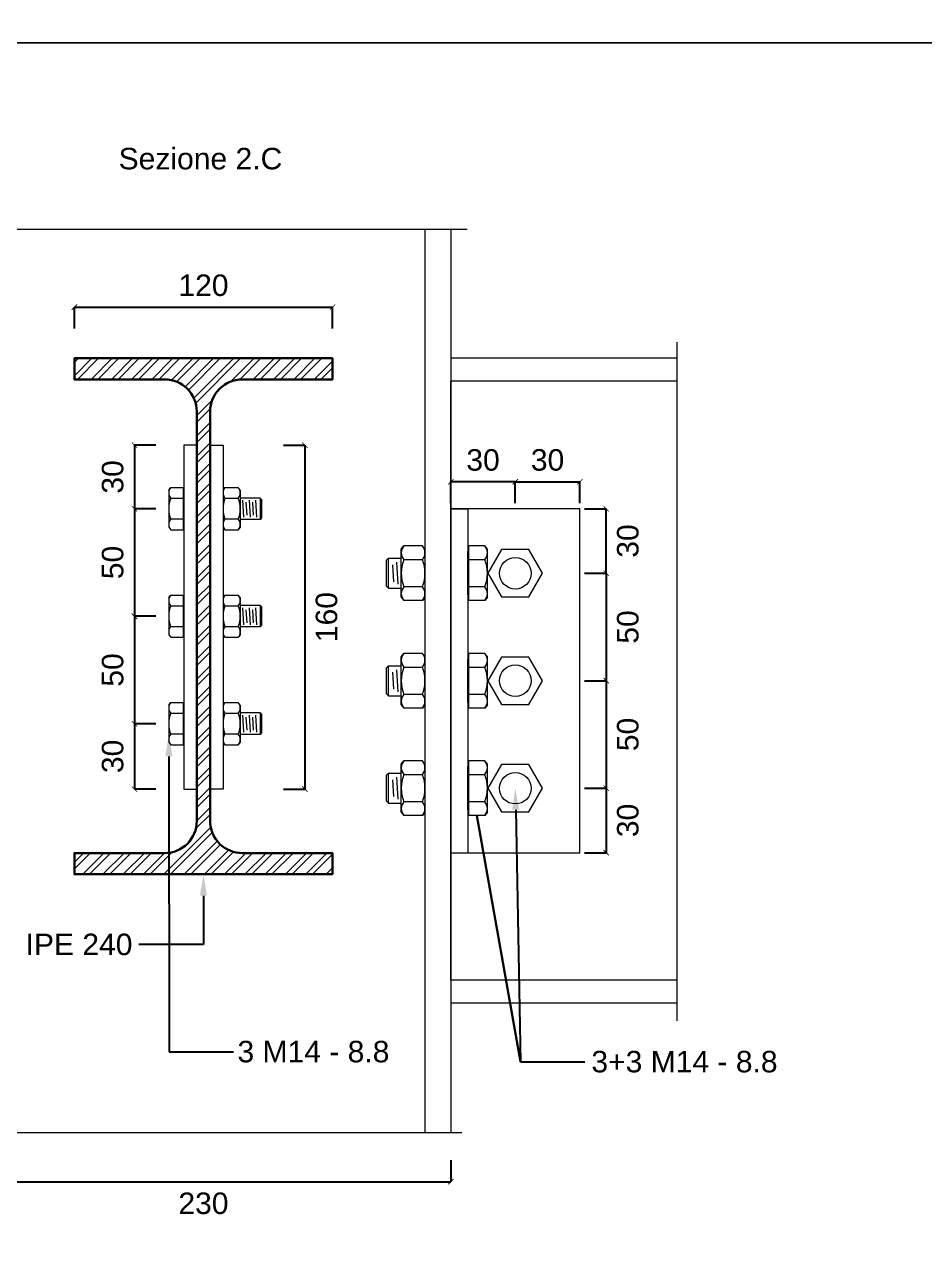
# Model space of a CAD drawing. Header units: millimetres. Extents: x 1415 to 3549, y 2194 to 4677.
# Drawn here: x 1783.744 to 1784.162, y 2312.581 to 2313.148 of the extents above; entities that cross this region are included whole.
import ezdxf
from ezdxf import colors
from ezdxf.entities.mleader import LeaderData, LeaderLine
from ezdxf.math import Vec2, Vec3

# ---------------------------------------------------------------- set-up
doc = ezdxf.new("R2010")
doc.units = ezdxf.units.MM
doc.linetypes.add('ACAD_ISO02W100', pattern=[15, 12, -3])
doc.linetypes.add('DASHDOT', pattern=[1, 0.5, -0.25, 0, -0.25])
doc.layers.get('0').update_dxf_attribs({"plot": 0})
for name, color, linetype, lineweight in [('bulloni', 170, 'Continuous', 15), ('giunti', 7, 'Continuous', 15), ('Layer3', 7, 'Continuous', 15), ('Layer4', 7, 'Continuous', 15), ('quote', 252, 'Continuous', 5), ('sezionato particolari', 7, 'Continuous', 30), ('sezione', 18, 'ACAD_ISO02W100', 20)]:
    doc.layers.add(name, color=color, linetype=linetype, lineweight=lineweight)
doc.layers.add('retini', color=7, linetype='DASHDOT', lineweight=9, true_color=0x636466)
doc.styles.get("Standard").update_dxf_attribs({"font": 'arial.ttf'})
doc.dimstyles.new('quote acciaio', dxfattribs={"dimtxt": 0.01, "dimasz": 0.0025, "dimexe": 0, "dimexo": 0, "dimgap": 0.005, "dimtad": 2, "dimdec": 0, "dimlfac": 1000, "dimzin": 0, "dimdsep": 46, "dimtxsty": 'Standard', "dimblk": 'ARCHTICK', "dimcen": 0, "dimclre": 252, "dimadec": 0, "dimazin": 0, "dimtfac": 1, "dimtdec": 0, "dimtofl": 0, "dimtmove": 0, "dimatfit": 3, "dimfxl": 0.01, "dimfxlon": 1, "dimtolj": 1, "dimtzin": 0, "dimarcsym": 0})

# ---------------------------------------------------------------- blocks, each defined once
blk = doc.blocks.new('*U672')
at = {"layer": 'bulloni'}
for p, q in [((-0.005400000000918226, 0.01724556539215882), (-0.004691666667895333, 0.01795389872563646)), ((-0.005400000000918226, 0.01724556539215882), (-0.005400000000918226, 0.008000000000492946)), ((-0.005400000000918226, 0.01724556539215882), (0.004599999998390558, 0.01724556539215882)), ((-0.004691666667895333, 0.01795389872563646), (0.003891666665367666, 0.01795389872563646)), ((0.003891666665367666, 0.01795389872563646), (0.004599999998390558, 0.01724556539215882)), ((0.004599999998390558, 0.01724556539215882), (0.004599999998390558, 0.008000000000492946)), ((0.003546428570189164, 0.01576741065741771), (-0.004346428572716832, 0.01532595831054095)), ((0.003546428570189164, 0.0127316963719295), (-0.004346428572716832, 0.01229024402505274)), ((0.002635714284224377, 0.01419861670524369), (-0.003435714286752045, 0.01385903797722676)), ((-0.00904166666805395, 0.008000000000492946), (-0.01021495457735, 0.007110050000164847)), ((-0.01021495457735, 0.0008899500001007254), (-0.01021495457735, 0.007110050000164847)), ((-0.00904166666805395, 0.008000000000492946), (0.008241666665526282, 0.008000000000492946)), ((-0.00530747728953429, 0.0008899500001007254), (-0.00530747728953429, 0.007110050000164847)), ((0.003546428570189164, 0.00969598208644129), (-0.004346428572716832, 0.009254529739109785)), ((0.002635714284224377, 0.01116290241975548), (-0.003435714286752045, 0.0108233236912838)), ((0.004507477287006623, 0.007110050000164847), (0.004507477287006623, 0.0008899500001007254)), ((0.008241666665526282, 0.008000000000492946), (0.009414954574822332, 0.007110050000164847)), ((0.009414954574822332, 0.0008899500001007254), (0.009414954574822332, 0.007110050000164847)), ((-0.00904166666805395, 2.273736754432321e-13), (-0.01021495457735, 0.0008899500001007254)), ((-0.00904166666805395, 2.273736754432321e-13), (0.008241666665526282, 2.273736754432321e-13)), ((0.008241666665526282, 2.273736754432321e-13), (0.009414954574822332, 0.0008899500001007254)), ((-0.01021495457689525, -0.01855416666649035), (0.009414954575277079, -0.01855416666649035)), ((-0.01021495457689525, -0.02431004999971265), (-0.01021495457689525, -0.01855416666649035)), ((-0.008191666667244135, -0.0181999999999789), (0.007391666665625962, -0.0181999999999789)), ((-0.008191666667244135, -0.01855416666649035), (-0.008191666667244135, -0.0181999999999789)), ((-0.005307477289079543, -0.02431004999971265), (-0.005307477289079543, -0.01855416666649035)), ((0.00450747728746137, -0.01855416666649035), (0.00450747728746137, -0.02431004999971265)), ((0.007391666665625962, -0.01855416666649035), (0.007391666665625962, -0.0181999999999789)), ((0.009414954575277079, -0.02431004999971265), (0.009414954575277079, -0.01855416666649035)), ((-0.009041666667599202, -0.025199999999586), (-0.01021495457689525, -0.02431004999971265)), ((-0.009041666667599202, -0.025199999999586), (0.008241666665981029, -0.025199999999586)), ((0.008241666665981029, -0.025199999999586), (0.009414954575277079, -0.02431004999971265))]:
    blk.add_line(p, q, dxfattribs=at)
for centre, radius, start, end in [((-0.007761215932987398, 0.004172344325297672), 0.003827655674944729, 50.12945043759327, 129.8705495624067), ((-0.0004000000008090865, -0.005975697699568627), 0.01397569769977615, 69.44271913731501, 110.557280862685), ((0.00696121593045973, 0.004172344325297672), 0.003827655674944729, 50.12945043759327, 129.8705495624067), ((-0.007761215932987398, 0.0038276556749679), 0.003827655674944625, 230.1294504375933, 309.8705495624067), ((-0.0004000000008090865, 0.0139756976998342), 0.01397569769977615, 249.442719137315, 290.557280862685), ((0.00696121593045973, 0.0038276556749679), 0.003827655674944625, 230.1294504375933, 309.8705495624067), ((-0.00776121593253265, -0.02137234432484547), 0.003827655674944625, 230.1294504375933, 309.8705495624067), ((-0.0004000000003543391, -0.01122430229997917), 0.01397569769977615, 249.442719137315, 290.557280862685), ((0.006961215930914477, -0.02137234432484547), 0.003827655674944625, 230.1294504375933, 309.8705495624067)]:
    blk.add_arc(centre, radius, start, end, dxfattribs=at)
blk = doc.blocks.new('*U673')
at = {"layer": 'Layer4', "color": 0, "linetype": 'ByBlock', "lineweight": -2, "transparency": 16777216, "rotation": 270}
for p in [(1783.836190356151, 2312.922527611017), (1783.836190356151, 2312.872527611018), (1783.836190356151, 2312.822527611018)]:
    blk.add_blockref('*U672', p, dxfattribs=at)
blk = doc.blocks.new('_ArchTick')
at = {"color": 0, "linetype": 'ByBlock', "const_width": 0.15}
blk.add_lwpolyline([(-0.5, -0.5), (0.5, 0.5)], dxfattribs=at)
blk = doc.blocks.new('*D678')
at = {"layer": 'Defpoints', "color": 0, "transparency": 16777216}
for p in [(1783.887090356151, 2313.016732098639), (1783.767090356151, 2312.992927611018), (1783.887090356151, 2312.992927611018)]:
    blk.add_point(p, dxfattribs=at)
at = {"layer": 'quote', "color": 252, "lineweight": -2, "transparency": 16777216}
for p, q in [((1783.767090356151, 2313.006732098639), (1783.767090356151, 2313.016732098639)), ((1783.887090356151, 2313.006732098639), (1783.887090356151, 2313.016732098639))]:
    blk.add_line(p, q, dxfattribs=at)
at = {"layer": 'quote', "color": 0, "linetype": 'Continuous', "lineweight": -2, "transparency": 16777216}
blk.add_line((1783.767090356151, 2313.016732098639), (1783.887090356151, 2313.016732098639), dxfattribs=at)
at = {"layer": 'quote', "color": 0, "lineweight": -2, "transparency": 16777216, "xscale": 0.0025, "yscale": 0.0025, "zscale": 0.0025, "rotation": 180}
blk.add_blockref('_ArchTick', (1783.767090356151, 2313.016732098639), dxfattribs=at)
at = {"layer": 'quote', "color": 0, "lineweight": -2, "transparency": 16777216, "xscale": 0.0025, "yscale": 0.0025, "zscale": 0.0025}
blk.add_blockref('_ArchTick', (1783.887090356151, 2313.016732098639), dxfattribs=at)
at = {"layer": 'quote', "color": 0, "transparency": 16777216, "insert": (1783.827090356152, 2313.026837828516), "char_height": 0.01, "attachment_point": 5}
blk.add_mtext('\\A1;120', dxfattribs=at)
blk = doc.blocks.new('*D679')
at = {"layer": 'Defpoints', "color": 0, "transparency": 16777216}
for p in [(1783.817990356152, 2312.952527611018), (1783.795007598303, 2312.922927611019), (1783.810990356152, 2312.922927611019)]:
    blk.add_point(p, dxfattribs=at)
at = {"layer": 'quote', "color": 252, "lineweight": -2, "transparency": 16777216}
for p, q in [((1783.805007598303, 2312.952527611018), (1783.795007598303, 2312.952527611018)), ((1783.805007598303, 2312.922927611019), (1783.795007598303, 2312.922927611019))]:
    blk.add_line(p, q, dxfattribs=at)
at = {"layer": 'quote', "color": 0, "linetype": 'Continuous', "lineweight": -2, "transparency": 16777216}
blk.add_line((1783.795007598303, 2312.952527611018), (1783.795007598303, 2312.922927611019), dxfattribs=at)
at = {"layer": 'quote', "color": 0, "lineweight": -2, "transparency": 16777216, "xscale": 0.0025, "yscale": 0.0025, "zscale": 0.0025}
for p, rotation in [((1783.795007598303, 2312.952527611018), 90), ((1783.795007598303, 2312.922927611019), 270)]:
    blk.add_blockref('_ArchTick', p, dxfattribs=dict(at, rotation=rotation))
at = {"layer": 'quote', "color": 0, "transparency": 16777216, "insert": (1783.784898457785, 2312.937727611018), "char_height": 0.01, "attachment_point": 5, "rotation": 90}
blk.add_mtext('\\A1;30', dxfattribs=at)
blk = doc.blocks.new('*D680')
at = {"layer": 'Defpoints', "color": 0, "transparency": 16777216}
for p in [(1783.810990356152, 2312.922927611019), (1783.795007598305, 2312.872927611019), (1783.810990356153, 2312.872927611019)]:
    blk.add_point(p, dxfattribs=at)
at = {"layer": 'quote', "color": 252, "lineweight": -2, "transparency": 16777216}
for p, q in [((1783.805007598305, 2312.922927611019), (1783.795007598305, 2312.922927611019)), ((1783.805007598305, 2312.872927611019), (1783.795007598305, 2312.872927611019))]:
    blk.add_line(p, q, dxfattribs=at)
at = {"layer": 'quote', "color": 0, "linetype": 'Continuous', "lineweight": -2, "transparency": 16777216}
blk.add_line((1783.795007598305, 2312.922927611019), (1783.795007598305, 2312.872927611019), dxfattribs=at)
at = {"layer": 'quote', "color": 0, "lineweight": -2, "transparency": 16777216, "xscale": 0.0025, "yscale": 0.0025, "zscale": 0.0025}
for p, rotation in [((1783.795007598305, 2312.922927611019), 90), ((1783.795007598305, 2312.872927611019), 270)]:
    blk.add_blockref('_ArchTick', p, dxfattribs=dict(at, rotation=rotation))
at = {"layer": 'quote', "color": 0, "transparency": 16777216, "insert": (1783.784901868428, 2312.897927611018), "char_height": 0.01, "attachment_point": 5, "rotation": 90}
blk.add_mtext('\\A1;50', dxfattribs=at)
blk = doc.blocks.new('*D681')
at = {"layer": 'Defpoints', "color": 0, "transparency": 16777216}
for p in [(1783.810990356152, 2312.872927611019), (1783.795007598307, 2312.822927611019), (1783.810990356153, 2312.822927611019)]:
    blk.add_point(p, dxfattribs=at)
at = {"layer": 'quote', "color": 252, "lineweight": -2, "transparency": 16777216}
for p, q in [((1783.805007598307, 2312.872927611019), (1783.795007598307, 2312.872927611019)), ((1783.805007598307, 2312.822927611019), (1783.795007598307, 2312.822927611019))]:
    blk.add_line(p, q, dxfattribs=at)
at = {"layer": 'quote', "color": 0, "linetype": 'Continuous', "lineweight": -2, "transparency": 16777216}
blk.add_line((1783.795007598307, 2312.872927611019), (1783.795007598307, 2312.822927611019), dxfattribs=at)
at = {"layer": 'quote', "color": 0, "lineweight": -2, "transparency": 16777216, "xscale": 0.0025, "yscale": 0.0025, "zscale": 0.0025}
for p, rotation in [((1783.795007598307, 2312.872927611019), 90), ((1783.795007598307, 2312.822927611019), 270)]:
    blk.add_blockref('_ArchTick', p, dxfattribs=dict(at, rotation=rotation))
at = {"layer": 'quote', "color": 0, "transparency": 16777216, "insert": (1783.78490186843, 2312.847927611018), "char_height": 0.01, "attachment_point": 5, "rotation": 90}
blk.add_mtext('\\A1;50', dxfattribs=at)
blk = doc.blocks.new('*D682')
at = {"layer": 'Defpoints', "color": 0, "transparency": 16777216}
for p in [(1783.810990356152, 2312.822927611019), (1783.795007598309, 2312.792527611019), (1783.817990356152, 2312.792527611019)]:
    blk.add_point(p, dxfattribs=at)
at = {"layer": 'quote', "color": 252, "lineweight": -2, "transparency": 16777216}
for p, q in [((1783.805007598309, 2312.822927611019), (1783.795007598309, 2312.822927611019)), ((1783.805007598309, 2312.792527611019), (1783.795007598309, 2312.792527611019))]:
    blk.add_line(p, q, dxfattribs=at)
at = {"layer": 'quote', "color": 0, "linetype": 'Continuous', "lineweight": -2, "transparency": 16777216}
blk.add_line((1783.795007598309, 2312.822927611019), (1783.795007598309, 2312.792527611019), dxfattribs=at)
at = {"layer": 'quote', "color": 0, "lineweight": -2, "transparency": 16777216, "xscale": 0.0025, "yscale": 0.0025, "zscale": 0.0025}
for p, rotation in [((1783.795007598309, 2312.822927611019), 90), ((1783.795007598309, 2312.792527611019), 270)]:
    blk.add_blockref('_ArchTick', p, dxfattribs=dict(at, rotation=rotation))
at = {"layer": 'quote', "color": 0, "transparency": 16777216, "insert": (1783.784898457791, 2312.807727611018), "char_height": 0.01, "attachment_point": 5, "rotation": 90}
blk.add_mtext('\\A1;30', dxfattribs=at)
blk = doc.blocks.new('*D683')
at = {"layer": 'Defpoints', "color": 0, "transparency": 16777216}
for p in [(1783.836190356152, 2312.952527611018), (1783.836190356152, 2312.792527611019), (1783.874244130251, 2312.792527611019)]:
    blk.add_point(p, dxfattribs=at)
at = {"layer": 'quote', "color": 252, "lineweight": -2, "transparency": 16777216}
for p, q in [((1783.864244130251, 2312.952527611018), (1783.874244130251, 2312.952527611018)), ((1783.864244130251, 2312.792527611019), (1783.874244130251, 2312.792527611019))]:
    blk.add_line(p, q, dxfattribs=at)
at = {"layer": 'quote', "color": 0, "linetype": 'Continuous', "lineweight": -2, "transparency": 16777216}
blk.add_line((1783.874244130251, 2312.952527611018), (1783.874244130251, 2312.792527611019), dxfattribs=at)
at = {"layer": 'quote', "color": 0, "lineweight": -2, "transparency": 16777216, "xscale": 0.0025, "yscale": 0.0025, "zscale": 0.0025}
for p, rotation in [((1783.874244130251, 2312.952527611018), 90), ((1783.874244130251, 2312.792527611019), 270)]:
    blk.add_blockref('_ArchTick', p, dxfattribs=dict(at, rotation=rotation))
at = {"layer": 'quote', "color": 0, "transparency": 16777216, "insert": (1783.884349860128, 2312.872527611018), "char_height": 0.01, "attachment_point": 5, "rotation": 90}
blk.add_mtext('\\A1;160', dxfattribs=at)
blk = doc.blocks.new('*D674')
at = {"layer": 'Defpoints', "color": 0, "transparency": 16777216}
for p in [(1783.712090356151, 2313.053029920573), (1783.942090356152, 2313.053029920573), (1783.942090356152, 2312.609878179407)]:
    blk.add_point(p, dxfattribs=at)
at = {"layer": 'quote', "color": 252, "lineweight": -2, "transparency": 16777216}
for p, q in [((1783.712090356151, 2312.619878179407), (1783.712090356151, 2312.609878179407)), ((1783.942090356152, 2312.619878179407), (1783.942090356152, 2312.609878179407))]:
    blk.add_line(p, q, dxfattribs=at)
at = {"layer": 'quote', "color": 0, "linetype": 'Continuous', "lineweight": -2, "transparency": 16777216}
blk.add_line((1783.712090356151, 2312.609878179407), (1783.942090356152, 2312.609878179407), dxfattribs=at)
at = {"layer": 'quote', "color": 0, "lineweight": -2, "transparency": 16777216, "xscale": 0.0025, "yscale": 0.0025, "zscale": 0.0025, "rotation": 180}
blk.add_blockref('_ArchTick', (1783.712090356151, 2312.609878179407), dxfattribs=at)
at = {"layer": 'quote', "color": 0, "lineweight": -2, "transparency": 16777216, "xscale": 0.0025, "yscale": 0.0025, "zscale": 0.0025}
blk.add_blockref('_ArchTick', (1783.942090356152, 2312.609878179407), dxfattribs=at)
at = {"layer": 'quote', "color": 0, "transparency": 16777216, "insert": (1783.827090356152, 2312.599769038889), "char_height": 0.01, "attachment_point": 5}
blk.add_mtext('\\A1;230', dxfattribs=at)
blk = doc.blocks.new('*D688')
at = {"layer": 'Defpoints', "color": 0, "transparency": 16777216}
for p in [(1783.972090356152, 2312.892927611019), (1783.972090356152, 2312.842927611019), (1784.0143367674, 2312.842927611019)]:
    blk.add_point(p, dxfattribs=at)
at = {"layer": 'quote', "color": 252, "lineweight": -2, "transparency": 16777216}
for p, q in [((1784.0043367674, 2312.892927611019), (1784.0143367674, 2312.892927611019)), ((1784.0043367674, 2312.842927611019), (1784.0143367674, 2312.842927611019))]:
    blk.add_line(p, q, dxfattribs=at)
at = {"layer": 'quote', "color": 0, "linetype": 'Continuous', "lineweight": -2, "transparency": 16777216}
blk.add_line((1784.0143367674, 2312.892927611019), (1784.0143367674, 2312.842927611019), dxfattribs=at)
at = {"layer": 'quote', "color": 0, "lineweight": -2, "transparency": 16777216, "xscale": 0.0025, "yscale": 0.0025, "zscale": 0.0025}
for p, rotation in [((1784.0143367674, 2312.892927611019), 90), ((1784.0143367674, 2312.842927611019), 270)]:
    blk.add_blockref('_ArchTick', p, dxfattribs=dict(at, rotation=rotation))
at = {"layer": 'quote', "color": 0, "transparency": 16777216, "insert": (1784.024442497278, 2312.867927611018), "char_height": 0.01, "attachment_point": 5, "rotation": 90}
blk.add_mtext('\\A1;50', dxfattribs=at)
blk = doc.blocks.new('*D676')
at = {"layer": 'Defpoints', "color": 0, "transparency": 16777216}
for p in [(1783.972090356152, 2312.842927611019), (1783.972090356152, 2312.792927611019), (1784.014336767399, 2312.792927611019)]:
    blk.add_point(p, dxfattribs=at)
at = {"layer": 'quote', "color": 252, "lineweight": -2, "transparency": 16777216}
for p, q in [((1784.004336767399, 2312.842927611019), (1784.014336767399, 2312.842927611019)), ((1784.004336767399, 2312.792927611019), (1784.014336767399, 2312.792927611019))]:
    blk.add_line(p, q, dxfattribs=at)
at = {"layer": 'quote', "color": 0, "linetype": 'Continuous', "lineweight": -2, "transparency": 16777216}
blk.add_line((1784.014336767399, 2312.842927611019), (1784.014336767399, 2312.792927611019), dxfattribs=at)
at = {"layer": 'quote', "color": 0, "lineweight": -2, "transparency": 16777216, "xscale": 0.0025, "yscale": 0.0025, "zscale": 0.0025}
for p, rotation in [((1784.014336767399, 2312.842927611019), 90), ((1784.014336767399, 2312.792927611019), 270)]:
    blk.add_blockref('_ArchTick', p, dxfattribs=dict(at, rotation=rotation))
at = {"layer": 'quote', "color": 0, "transparency": 16777216, "insert": (1784.024442497277, 2312.817927611019), "char_height": 0.01, "attachment_point": 5, "rotation": 90}
blk.add_mtext('\\A1;50', dxfattribs=at)
blk = doc.blocks.new('*D689')
at = {"layer": 'Defpoints', "color": 0, "transparency": 16777216}
for p in [(1783.972090356152, 2312.792927611019), (1783.972090356152, 2312.762927611019), (1784.014336767398, 2312.762927611019)]:
    blk.add_point(p, dxfattribs=at)
at = {"layer": 'quote', "color": 252, "lineweight": -2, "transparency": 16777216}
for p, q in [((1784.004336767398, 2312.792927611019), (1784.014336767398, 2312.792927611019)), ((1784.004336767398, 2312.762927611019), (1784.014336767398, 2312.762927611019))]:
    blk.add_line(p, q, dxfattribs=at)
at = {"layer": 'quote', "color": 0, "linetype": 'Continuous', "lineweight": -2, "transparency": 16777216}
blk.add_line((1784.014336767398, 2312.792927611019), (1784.014336767398, 2312.762927611019), dxfattribs=at)
at = {"layer": 'quote', "color": 0, "lineweight": -2, "transparency": 16777216, "xscale": 0.0025, "yscale": 0.0025, "zscale": 0.0025}
for p, rotation in [((1784.014336767398, 2312.792927611019), 90), ((1784.014336767398, 2312.762927611019), 270)]:
    blk.add_blockref('_ArchTick', p, dxfattribs=dict(at, rotation=rotation))
at = {"layer": 'quote', "color": 0, "transparency": 16777216, "insert": (1784.024445907917, 2312.777927611019), "char_height": 0.01, "attachment_point": 5, "rotation": 90}
blk.add_mtext('\\A1;30', dxfattribs=at)
blk = doc.blocks.new('*D690')
at = {"layer": 'Defpoints', "color": 0, "transparency": 16777216}
for p in [(1783.972090356152, 2312.922927611019), (1784.0143367674, 2312.922927611019), (1783.972090356152, 2312.892927611019)]:
    blk.add_point(p, dxfattribs=at)
at = {"layer": 'quote', "color": 252, "lineweight": -2, "transparency": 16777216}
for p, q in [((1784.0043367674, 2312.922927611019), (1784.0143367674, 2312.922927611019)), ((1784.0043367674, 2312.892927611019), (1784.0143367674, 2312.892927611019))]:
    blk.add_line(p, q, dxfattribs=at)
at = {"layer": 'quote', "color": 0, "linetype": 'Continuous', "lineweight": -2, "transparency": 16777216}
blk.add_line((1784.0143367674, 2312.892927611019), (1784.0143367674, 2312.922927611019), dxfattribs=at)
at = {"layer": 'quote', "color": 0, "lineweight": -2, "transparency": 16777216, "xscale": 0.0025, "yscale": 0.0025, "zscale": 0.0025}
for p, rotation in [((1784.0143367674, 2312.922927611019), 90), ((1784.0143367674, 2312.892927611019), 270)]:
    blk.add_blockref('_ArchTick', p, dxfattribs=dict(at, rotation=rotation))
at = {"layer": 'quote', "color": 0, "transparency": 16777216, "insert": (1784.024445907919, 2312.907927611018), "char_height": 0.01, "attachment_point": 5, "rotation": 90}
blk.add_mtext('\\A1;30', dxfattribs=at)
blk = doc.blocks.new('*D691')
at = {"layer": 'Defpoints', "color": 0, "transparency": 16777216}
for p in [(1784.002090356151, 2312.935462791097), (1783.972090356151, 2312.892927611018), (1784.002090356151, 2312.892927611018)]:
    blk.add_point(p, dxfattribs=at)
at = {"layer": 'quote', "color": 252, "lineweight": -2, "transparency": 16777216}
for p, q in [((1783.972090356151, 2312.925462791097), (1783.972090356151, 2312.935462791097)), ((1784.002090356151, 2312.925462791097), (1784.002090356151, 2312.935462791097))]:
    blk.add_line(p, q, dxfattribs=at)
at = {"layer": 'quote', "color": 0, "linetype": 'Continuous', "lineweight": -2, "transparency": 16777216}
blk.add_line((1783.972090356151, 2312.935462791097), (1784.002090356151, 2312.935462791097), dxfattribs=at)
at = {"layer": 'quote', "color": 0, "lineweight": -2, "transparency": 16777216, "xscale": 0.0025, "yscale": 0.0025, "zscale": 0.0025, "rotation": 180}
blk.add_blockref('_ArchTick', (1783.972090356151, 2312.935462791097), dxfattribs=at)
at = {"layer": 'quote', "color": 0, "lineweight": -2, "transparency": 16777216, "xscale": 0.0025, "yscale": 0.0025, "zscale": 0.0025}
blk.add_blockref('_ArchTick', (1784.002090356151, 2312.935462791097), dxfattribs=at)
at = {"layer": 'quote', "color": 0, "transparency": 16777216, "insert": (1783.987090356151, 2312.945571931616), "char_height": 0.01, "attachment_point": 5}
blk.add_mtext('\\A1;30', dxfattribs=at)
blk = doc.blocks.new('*D692')
at = {"layer": 'Defpoints', "color": 0, "transparency": 16777216}
for p in [(1783.942090356152, 2312.935462791097), (1783.942090356152, 2312.892927611018), (1783.972090356151, 2312.892927611018)]:
    blk.add_point(p, dxfattribs=at)
at = {"layer": 'quote', "color": 252, "lineweight": -2, "transparency": 16777216}
for p, q in [((1783.942090356152, 2312.925462791097), (1783.942090356152, 2312.935462791097)), ((1783.972090356151, 2312.925462791097), (1783.972090356151, 2312.935462791097))]:
    blk.add_line(p, q, dxfattribs=at)
at = {"layer": 'quote', "color": 0, "linetype": 'Continuous', "lineweight": -2, "transparency": 16777216}
blk.add_line((1783.972090356151, 2312.935462791097), (1783.942090356152, 2312.935462791097), dxfattribs=at)
at = {"layer": 'quote', "color": 0, "lineweight": -2, "transparency": 16777216, "xscale": 0.0025, "yscale": 0.0025, "zscale": 0.0025, "rotation": 180}
blk.add_blockref('_ArchTick', (1783.942090356152, 2312.935462791097), dxfattribs=at)
at = {"layer": 'quote', "color": 0, "lineweight": -2, "transparency": 16777216, "xscale": 0.0025, "yscale": 0.0025, "zscale": 0.0025}
blk.add_blockref('_ArchTick', (1783.972090356151, 2312.935462791097), dxfattribs=at)
at = {"layer": 'quote', "color": 0, "transparency": 16777216, "insert": (1783.957090356151, 2312.945571931616), "char_height": 0.01, "attachment_point": 5}
blk.add_mtext('\\A1;30', dxfattribs=at)

msp = doc.modelspace()

# ---------------------------------------------------------------- hatches: boundary and pattern name
at = {"layer": 'retini', "transparency": 33554687}
h = msp.add_hatch(dxfattribs=at)
h.set_pattern_fill('ANSI32', color=256, scale=0.0007)
h.set_pattern_definition([(45, (0, 0), (-0.004714634463561306, 0.004714634463561306), []), (45, (0.003143091, 0), (-0.004714634463561306, 0.004714634463561306), [])])
h.paths.add_polyline_path([(1783.887090356151, 2312.992927611018), (1783.827090356151, 2312.992927611018), (1783.827090356151, 2312.872927611018), (1783.830190356151, 2312.872927611018), (1783.830190356151, 2312.968127611019, -0.414213562373095), (1783.845190356152, 2312.983127611019), (1783.887090356151, 2312.983127611019)])
h.paths.add_polyline_path([(1783.827090356151, 2312.992927611018), (1783.767090356151, 2312.992927611018), (1783.767090356151, 2312.983127611019), (1783.808990356151, 2312.983127611019, -0.4142135623730951), (1783.823990356151, 2312.968127611018), (1783.823990356151, 2312.872927611018), (1783.827090356151, 2312.872927611018)])
h.paths.add_polyline_path([(1783.887090356151, 2312.762727611018), (1783.845190356151, 2312.762727611018, -0.4142135623730951), (1783.830190356151, 2312.777727611018), (1783.830190356151, 2312.872927611018), (1783.827090356151, 2312.872927611018), (1783.827090356151, 2312.752927611019), (1783.887090356151, 2312.752927611019)])
h.paths.add_polyline_path([(1783.827090356151, 2312.872927611018), (1783.823990356151, 2312.872927611018), (1783.823990356151, 2312.777727611018, -0.4142135623730951), (1783.808990356152, 2312.762727611018), (1783.767090356151, 2312.762727611018), (1783.767090356151, 2312.752927611019), (1783.827090356151, 2312.752927611019)])

# ---------------------------------------------------------------- linework, layer by layer
at = {"layer": 'bulloni'}
for p, q in [((1783.919090356151, 2312.904110944351), (1783.920242056152, 2312.905629316941)), ((1783.919090356151, 2312.881744277684), (1783.919090356151, 2312.904110944351)), ((1783.928938656152, 2312.905629316941), (1783.920242056152, 2312.905629316941)), ((1783.930090356152, 2312.904110944351), (1783.928938656152, 2312.905629316941)), ((1783.950090356152, 2312.882844277685), (1783.950090356152, 2312.903010944351)), ((1783.950548689485, 2312.903010944351), (1783.950090356152, 2312.903010944351)), ((1783.950548689485, 2312.880225905096), (1783.950548689485, 2312.905629316941)), ((1783.957938656152, 2312.905629316941), (1783.950548689485, 2312.905629316941)), ((1783.959090356152, 2312.904110944351), (1783.957938656152, 2312.905629316941)), ((1783.959090356152, 2312.881744277684), (1783.959090356152, 2312.904110944351)), ((1783.91219126482, 2312.898958312772), (1783.913107931486, 2312.899874979439)), ((1783.91219126482, 2312.886896909264), (1783.91219126482, 2312.898958312772)), ((1783.913107931486, 2312.899927611018), (1783.919090356151, 2312.899927611018)), ((1783.913107931486, 2312.885980242597), (1783.913107931486, 2312.899874979439)), ((1783.914997188315, 2312.896856182447), (1783.91543664314, 2312.888999039589)), ((1783.916895555805, 2312.898034753875), (1783.917466847078, 2312.887820468161)), ((1783.920242056152, 2312.899278463979), (1783.928938656152, 2312.899278463979)), ((1783.950548689485, 2312.899278463979), (1783.957938656152, 2312.899278463979)), ((1783.913107931486, 2312.885927611018), (1783.91219126482, 2312.886844277685)), ((1783.913107931486, 2312.885927611017), (1783.919090356151, 2312.885927611018)), ((1783.928938656152, 2312.886576758057), (1783.920242056152, 2312.886576758057)), ((1783.957938656152, 2312.886576758057), (1783.950548689485, 2312.886576758057)), ((1783.919090356151, 2312.881744277684), (1783.920242056152, 2312.880225905096)), ((1783.928938656152, 2312.880225905096), (1783.920242056152, 2312.880225905096)), ((1783.930090356152, 2312.881744277684), (1783.928938656152, 2312.880225905096)), ((1783.950548689485, 2312.882844277685), (1783.950090356152, 2312.882844277685)), ((1783.957938656152, 2312.880225905096), (1783.950548689485, 2312.880225905096)), ((1783.959090356152, 2312.881744277684), (1783.957938656152, 2312.880225905096)), ((1783.919090356151, 2312.854110944352), (1783.920242056152, 2312.855629316941)), ((1783.928938656152, 2312.855629316941), (1783.920242056152, 2312.855629316941)), ((1783.930090356152, 2312.854110944352), (1783.928938656152, 2312.855629316941)), ((1783.950548689485, 2312.830225905097), (1783.950548689485, 2312.855629316941)), ((1783.957938656152, 2312.855629316941), (1783.950548689485, 2312.855629316941)), ((1783.959090356152, 2312.854110944352), (1783.957938656152, 2312.855629316941)), ((1783.91219126482, 2312.848958312773), (1783.913107931486, 2312.849874979439)), ((1783.913107931486, 2312.849927611018), (1783.919090356151, 2312.849927611018)), ((1783.913107931486, 2312.835980242597), (1783.913107931486, 2312.849874979439)), ((1783.919090356151, 2312.831744277685), (1783.919090356151, 2312.854110944352)), ((1783.920242056152, 2312.84927846398), (1783.928938656152, 2312.84927846398)), ((1783.950090356152, 2312.832844277685), (1783.950090356152, 2312.853010944351)), ((1783.950548689485, 2312.853010944351), (1783.950090356152, 2312.853010944351)), ((1783.950548689485, 2312.84927846398), (1783.957938656152, 2312.84927846398)), ((1783.959090356152, 2312.831744277685), (1783.959090356152, 2312.854110944352)), ((1783.91219126482, 2312.836896909264), (1783.91219126482, 2312.848958312773)), ((1783.914997188315, 2312.846856182447), (1783.91543664314, 2312.838999039589)), ((1783.916895555805, 2312.848034753876), (1783.917466847078, 2312.837820468162)), ((1783.913107931486, 2312.835927611018), (1783.91219126482, 2312.836844277685)), ((1783.913107931486, 2312.835927611018), (1783.919090356151, 2312.835927611018)), ((1783.928938656152, 2312.836576758058), (1783.920242056152, 2312.836576758058)), ((1783.950548689485, 2312.832844277685), (1783.950090356152, 2312.832844277685)), ((1783.957938656152, 2312.836576758058), (1783.950548689485, 2312.836576758058)), ((1783.919090356151, 2312.831744277685), (1783.920242056152, 2312.830225905097)), ((1783.928938656152, 2312.830225905097), (1783.920242056152, 2312.830225905097)), ((1783.930090356152, 2312.831744277685), (1783.928938656152, 2312.830225905097)), ((1783.957938656152, 2312.830225905097), (1783.950548689485, 2312.830225905097)), ((1783.959090356152, 2312.831744277685), (1783.957938656152, 2312.830225905097)), ((1783.919090356151, 2312.804110944352), (1783.920242056152, 2312.805629316941)), ((1783.919090356151, 2312.781744277685), (1783.919090356151, 2312.804110944352)), ((1783.928938656152, 2312.805629316941), (1783.920242056152, 2312.805629316941)), ((1783.930090356152, 2312.804110944352), (1783.928938656152, 2312.805629316941)), ((1783.950548689485, 2312.780225905097), (1783.950548689485, 2312.805629316941)), ((1783.957938656152, 2312.805629316941), (1783.950548689485, 2312.805629316941)), ((1783.959090356152, 2312.804110944352), (1783.957938656152, 2312.805629316941)), ((1783.959090356152, 2312.781744277685), (1783.959090356152, 2312.804110944352)), ((1783.91219126482, 2312.798958312773), (1783.913107931486, 2312.79987497944)), ((1783.91219126482, 2312.786896909264), (1783.91219126482, 2312.798958312773)), ((1783.913107931486, 2312.799927611019), (1783.919090356151, 2312.799927611019)), ((1783.913107931486, 2312.785980242597), (1783.913107931486, 2312.79987497944)), ((1783.916895555805, 2312.798034753876), (1783.917466847078, 2312.787820468162)), ((1783.920242056152, 2312.79927846398), (1783.928938656152, 2312.79927846398)), ((1783.950090356152, 2312.782844277685), (1783.950090356152, 2312.803010944352)), ((1783.950548689485, 2312.803010944352), (1783.950090356152, 2312.803010944352)), ((1783.950548689485, 2312.79927846398), (1783.957938656152, 2312.79927846398)), ((1783.914997188315, 2312.796856182447), (1783.91543664314, 2312.78899903959)), ((1783.913107931486, 2312.785927611018), (1783.91219126482, 2312.786844277685)), ((1783.913107931486, 2312.785927611018), (1783.919090356151, 2312.785927611018)), ((1783.919090356151, 2312.781744277685), (1783.920242056152, 2312.780225905097)), ((1783.928938656152, 2312.786576758058), (1783.920242056152, 2312.786576758058)), ((1783.930090356152, 2312.781744277685), (1783.928938656152, 2312.780225905097)), ((1783.950548689485, 2312.782844277685), (1783.950090356152, 2312.782844277685)), ((1783.957938656152, 2312.786576758058), (1783.950548689485, 2312.786576758058)), ((1783.959090356152, 2312.781744277685), (1783.957938656152, 2312.780225905097)), ((1783.928938656152, 2312.780225905097), (1783.920242056152, 2312.780225905097)), ((1783.957938656152, 2312.780225905097), (1783.950548689485, 2312.780225905097))]:
    msp.add_line(p, q, dxfattribs=at)
for points in [[(1783.959388650229, 2312.892927611018), (1783.96573950319, 2312.881927611018), (1783.978441209112, 2312.881927611018), (1783.984792062073, 2312.892927611018), (1783.978441209112, 2312.903927611018), (1783.96573950319, 2312.903927611018)], [(1783.959388650229, 2312.842927611018), (1783.96573950319, 2312.831927611018), (1783.978441209112, 2312.831927611018), (1783.984792062073, 2312.842927611018), (1783.978441209112, 2312.853927611018), (1783.96573950319, 2312.853927611018)], [(1783.959388650229, 2312.792927611019), (1783.96573950319, 2312.781927611019), (1783.978441209112, 2312.781927611019), (1783.984792062073, 2312.792927611019), (1783.978441209112, 2312.803927611018), (1783.96573950319, 2312.803927611018)]]:
    msp.add_lwpolyline(points, close=True, dxfattribs=at)
for centre in [(1783.972090356151, 2312.892927611018), (1783.972090356151, 2312.842927611018), (1783.972090356151, 2312.792927611019)]:
    msp.add_circle(centre, 0.007333333333333333, dxfattribs=at)
for centre, radius, start, end in [((1783.924043792908, 2312.90245389046), 0.004953436755810826, 140.1294504375933, 219.8705495624065), ((1783.925136919396, 2312.90245389046), 0.004953436755810692, 320.1294504375933, 39.87054956240672), ((1783.954136919396, 2312.90245389046), 0.004953436755810692, 320.1294504375933, 39.87054956240672), ((1783.937176553175, 2312.892927611018), 0.01808619702323973, 159.442719137315, 200.5572808626846), ((1783.912004159128, 2312.892927611018), 0.01808619702323973, 339.4427191373151, 20.55728086268498), ((1783.941004159129, 2312.892927611018), 0.01808619702323973, 339.4427191373151, 20.55728086268498), ((1783.924043792908, 2312.883401331576), 0.004953436755810826, 140.1294504375933, 219.8705495624065), ((1783.925136919396, 2312.883401331576), 0.004953436755810692, 320.1294504375933, 39.87054956240672), ((1783.954136919396, 2312.883401331576), 0.004953436755810692, 320.1294504375933, 39.87054956240672), ((1783.924043792908, 2312.85245389046), 0.004953436755810826, 140.1294504375933, 219.8705495624065), ((1783.925136919396, 2312.85245389046), 0.004953436755810692, 320.1294504375933, 39.87054956240672), ((1783.954136919396, 2312.85245389046), 0.004953436755810692, 320.1294504375933, 39.87054956240672), ((1783.937176553175, 2312.842927611019), 0.01808619702323973, 159.442719137315, 200.5572808626846), ((1783.912004159128, 2312.842927611019), 0.01808619702323973, 339.4427191373151, 20.55728086268498), ((1783.941004159129, 2312.842927611019), 0.01808619702323973, 339.4427191373151, 20.55728086268498), ((1783.924043792908, 2312.833401331577), 0.004953436755810826, 140.1294504375933, 219.8705495624065), ((1783.925136919396, 2312.833401331577), 0.004953436755810692, 320.1294504375933, 39.87054956240672), ((1783.954136919396, 2312.833401331577), 0.004953436755810692, 320.1294504375933, 39.87054956240672), ((1783.924043792908, 2312.80245389046), 0.004953436755810826, 140.1294504375933, 219.8705495624065), ((1783.925136919396, 2312.80245389046), 0.004953436755810692, 320.1294504375933, 39.87054956240672), ((1783.954136919396, 2312.80245389046), 0.004953436755810692, 320.1294504375933, 39.87054956240672), ((1783.937176553175, 2312.792927611019), 0.01808619702323973, 159.442719137315, 200.5572808626846), ((1783.912004159128, 2312.792927611019), 0.01808619702323973, 339.4427191373151, 20.55728086268498), ((1783.941004159129, 2312.792927611019), 0.01808619702323973, 339.4427191373151, 20.55728086268498), ((1783.924043792908, 2312.783401331577), 0.004953436755810826, 140.1294504375933, 219.8705495624065), ((1783.925136919396, 2312.783401331577), 0.004953436755810692, 320.1294504375933, 39.87054956240672), ((1783.954136919396, 2312.783401331577), 0.004953436755810692, 320.1294504375933, 39.87054956240672)]:
    msp.add_arc(centre, radius, start, end, dxfattribs=at)
at = {"layer": 'giunti'}
for points in [[(1783.823990356151, 2312.952527611018), (1783.817990356151, 2312.952527611018), (1783.817990356151, 2312.792527611018), (1783.823990356151, 2312.792527611018), (1783.823990356151, 2312.952527611018)], [(1783.830190356151, 2312.952527611018), (1783.836190356151, 2312.952527611018), (1783.836190356152, 2312.792527611018), (1783.830190356152, 2312.792527611018), (1783.830190356151, 2312.952527611018)], [(1783.942090356152, 2312.762927611018), (1784.002090356151, 2312.762927611018), (1784.002090356151, 2312.922927611018), (1783.942090356152, 2312.922927611018), (1783.942090356152, 2312.762927611018)], [(1783.942090356152, 2312.922927611018), (1783.950090356152, 2312.922927611018), (1783.950090356152, 2312.762927611018)]]:
    msp.add_lwpolyline(points, dxfattribs=at)
at = {"layer": 'Layer3'}
for points in [[(1783.396578264902, 2314.189681279092), (1784.95503663682, 2314.189681279092), (1784.95503663682, 2313.139681279092), (1783.396578264902, 2313.139681279092)], [(1781.911578264902, 2313.139681279092), (1784.95503663682, 2313.139681279092), (1784.95503663682, 2312.209233029269), (1781.911578264902, 2312.209233029269)]]:
    msp.add_lwpolyline(points, close=True, dxfattribs=at)
for points in [[(1783.930090356152, 2313.053029920573), (1783.930090356152, 2312.632825301463)], [(1783.942090356151, 2313.053029920573), (1783.942090356151, 2312.632825301463)], [(1784.047377023563, 2312.992927611018), (1783.942090356151, 2312.992927611018)], [(1784.047377023563, 2312.982227611018), (1783.942090356151, 2312.982227611018)], [(1783.942090356151, 2312.703627611018), (1783.942090356151, 2312.982227611018)], [(1784.047377023563, 2312.703627611018), (1783.942090356151, 2312.703627611018)], [(1784.047377023563, 2312.692927611018), (1783.942090356151, 2312.692927611018)]]:
    msp.add_lwpolyline(points, dxfattribs=at)
at = {"layer": 'Layer4'}
msp.add_lwpolyline([(1783.836190356151, 2312.922527611017), (1783.836190356151, 2312.822527611018)], dxfattribs=at)
at = {"layer": 'sezionato particolari'}
msp.add_lwpolyline([(1783.823990356151, 2312.777727611018), (1783.823990356151, 2312.872927611018), (1783.823990356151, 2312.968127611018, 0.4142135623730951), (1783.808990356151, 2312.983127611019), (1783.767090356151, 2312.983127611019), (1783.767090356151, 2312.992927611018), (1783.827090356151, 2312.992927611018), (1783.887090356151, 2312.992927611018), (1783.887090356151, 2312.983127611019), (1783.845190356151, 2312.983127611019, 0.4142135623730951), (1783.830190356151, 2312.968127611018), (1783.830190356151, 2312.872927611018), (1783.830190356151, 2312.777727611018, 0.4142135623730951), (1783.845190356151, 2312.762727611018), (1783.887090356151, 2312.762727611018), (1783.887090356151, 2312.752927611019), (1783.827090356151, 2312.752927611019), (1783.767090356151, 2312.752927611019), (1783.767090356151, 2312.762727611018), (1783.808990356151, 2312.762727611018, 0.4142135623730951)], format="xyb", close=True, dxfattribs=at)
at = {"layer": 'sezione', "ltscale": 0.2}
for points in [[(1783.702630393261, 2313.053029920573), (1783.949666055204, 2313.053029920573)], [(1784.047377023563, 2312.684682790879), (1784.047377023563, 2313.000462555753)], [(1783.700173490745, 2312.632825301464), (1783.947209152688, 2312.632825301464)]]:
    msp.add_lwpolyline(points, dxfattribs=at)

# ---------------------------------------------------------------- block references
at = {"layer": 'Layer4'}
msp.add_blockref('*U673', (0, 0), dxfattribs=at)

# ---------------------------------------------------------------- texts
at = {"layer": 'Layer4', "insert": (1783.787643363279, 2313.090814691941), "char_height": 0.01, "attachment_point": 1}
msp.add_mtext_dynamic_manual_height_columns('Sezione 2.C', width=40.64842255053811, gutter_width=12.5, heights=[0], dxfattribs=at)

# ---------------------------------------------------------------- dimensions: what is measured, and where the dimension line sits
at = {"layer": 'quote'}
for base, p1, p2, picture, middle in [((1783.942090356152, 2312.609878179407), (1783.712090356151, 2313.053029920573), (1783.942090356152, 2313.053029920573), '*D674', (1783.827090356152, 2312.599769038889)), ((1783.887090356151, 2313.016732098639), (1783.767090356151, 2312.992927611018), (1783.887090356151, 2312.992927611018), '*D678', (1783.827090356152, 2313.026837828516)), ((1783.942090356152, 2312.935462791097), (1783.972090356151, 2312.892927611018), (1783.942090356152, 2312.892927611018), '*D692', (1783.957090356151, 2312.945571931616)), ((1784.002090356151, 2312.935462791097), (1783.972090356151, 2312.892927611018), (1784.002090356151, 2312.892927611018), '*D691', (1783.987090356151, 2312.945571931616))]:
    dim = msp.add_linear_dim(base=base, p1=p1, p2=p2, dimstyle='quote acciaio', dxfattribs=at)
    dim.commit()
    dim.dimension.update_dxf_attribs({"geometry": picture, "text_midpoint": middle})
for base, p1, p2, picture, middle in [((1783.795007598303, 2312.922927611019), (1783.817990356151, 2312.952527611018), (1783.810990356151, 2312.922927611018), '*D679', (1783.784898457785, 2312.937727611018)), ((1783.874244130251, 2312.792527611019), (1783.836190356151, 2312.952527611018), (1783.836190356152, 2312.792527611018), '*D683', (1783.884349860128, 2312.872527611018)), ((1783.795007598305, 2312.872927611019), (1783.810990356151, 2312.922927611018), (1783.810990356152, 2312.872927611018), '*D680', (1783.784901868428, 2312.897927611018)), ((1784.0143367674, 2312.922927611019), (1783.972090356151, 2312.892927611018), (1783.972090356152, 2312.922927611018), '*D690', (1784.024445907919, 2312.907927611018)), ((1784.0143367674, 2312.842927611019), (1783.972090356151, 2312.892927611018), (1783.972090356151, 2312.842927611018), '*D688', (1784.024442497278, 2312.867927611018)), ((1783.795007598307, 2312.822927611019), (1783.810990356151, 2312.872927611018), (1783.810990356152, 2312.822927611018), '*D681', (1783.78490186843, 2312.847927611018)), ((1784.014336767399, 2312.792927611019), (1783.972090356151, 2312.842927611018), (1783.972090356151, 2312.792927611019), '*D676', (1784.024442497277, 2312.817927611019)), ((1783.795007598309, 2312.792527611019), (1783.810990356151, 2312.822927611018), (1783.817990356151, 2312.792527611018), '*D682', (1783.784898457791, 2312.807727611018)), ((1784.014336767398, 2312.762927611019), (1783.972090356151, 2312.792927611019), (1783.972090356152, 2312.762927611018), '*D689', (1784.024445907917, 2312.777927611019))]:
    dim = msp.add_linear_dim(base=base, p1=p1, p2=p2, angle=90, dimstyle='quote acciaio', dxfattribs=at)
    dim.commit()
    dim.dimension.update_dxf_attribs({"geometry": picture, "text_midpoint": middle})

# ---------------------------------------------------------------- leaders
ml = msp.add_multileader_mtext('Standard', dxfattribs=at)
ml.set_content('3 M14 - 8.8', color=256)
ml.set_leader_properties()
ml.build(insert=Vec2(0, 0))
ml.multileader.update_dxf_attribs({"dogleg_length": 0.03, "arrow_head_size": 0.01})
ctx = ml.context
ctx.base_point, ctx.char_height, ctx.arrow_head_size, ctx.landing_gap_size, ctx.plane_origin = Vec3(1783.841099309236, 2312.670322919756), 0.01, 0.01, 0.003, Vec3(1783.767221064958, 2312.813673614091)
ctx.text_align_type = 2
notes = []
notes.append((ctx, [(0, (1, 1, 0), (1783.811099309236, 2312.670322919756), (1, 0), 0.03, [(0, [(1783.81099035615, 2312.817727611018), (1783.811099309236, 2312.670322919756)], 0, [])])]))
ctx.mtext.insert, ctx.mtext.alignment, ctx.mtext.flow_direction = Vec3(1783.913560427926, 2312.675411596427), 3, 5
ml = msp.add_multileader_mtext('Standard', dxfattribs=at)
ml.set_content('3+3 M14 - 8.8', color=256)
ml.set_leader_properties()
ml.build(insert=Vec2(0, 0))
ml.multileader.update_dxf_attribs({"dogleg_length": 0.03, "arrow_head_size": 0.01})
ctx = ml.context
ctx.base_point, ctx.char_height, ctx.arrow_head_size, ctx.landing_gap_size, ctx.plane_origin, ctx.plane_x_axis, ctx.plane_y_axis = Vec3(1784.004464936992, 2312.665652201592), 0.01, 0.01, 0.003, Vec3(1783.928321064959, 2312.788873614092), Vec3(1, -3.788484595792475e-12), Vec3(3.788484595792475e-12, 1)
notes.append((ctx, [(0, (1, 1, 0), (1783.974464936992, 2312.665652201592), (1, -3.788484595792475e-12), 0.03, [(1, [(1783.972090356151, 2312.792927611019), (1783.974464936992, 2312.665652201592), (1783.954243672818, 2312.780225905097)], 0, [])])]))
ctx.mtext.insert, ctx.mtext.text_direction, ctx.mtext.rotation, ctx.mtext.flow_direction = Vec3(1784.007464936992, 2312.670740878263), Vec3(1, -3.788484595792475e-12), 6.283185307175798, 5
ml = msp.add_multileader_mtext('Standard', dxfattribs=at)
ml.set_content('IPE 240', color=256)
ml.set_leader_properties()
ml.build(insert=Vec2(0, 0))
ml.multileader.update_dxf_attribs({"dogleg_length": 0.03, "arrow_head_size": 0.01})
ctx = ml.context
ctx.base_point, ctx.char_height, ctx.arrow_head_size, ctx.landing_gap_size, ctx.plane_origin = Vec3(1783.743345019456, 2312.720179396524), 0.01, 0.01, 0.003, Vec3(1783.827090356151, 2312.752927611019)
ctx.text_align_type = 2
notes.append((ctx, [(0, (1, 1, 0), (1783.827080353698, 2312.720179396524), (-1, 0), 0.03, [(0, [(1783.827090356151, 2312.752927611019), (1783.827080353698, 2312.720179396524)], 0, [])])]))
ctx.mtext.insert, ctx.mtext.alignment, ctx.mtext.flow_direction = Vec3(1783.794080353698, 2312.725264662554), 3, 5
for ctx, leaders in notes:
    for number, flags, end, landing, length, lines in leaders:
        leader = LeaderData()
        leader.index, (leader.has_last_leader_line, leader.has_dogleg_vector, leader.attachment_direction) = number, flags
        leader.last_leader_point, leader.dogleg_vector, leader.dogleg_length = Vec3(end), Vec3(landing), length
        for number, points, colour, breaks in lines:
            line = LeaderLine()
            line.index, line.vertices, line.color, line.breaks = number, Vec3.list(points), colors.encode_raw_color(colour), breaks
            leader.lines.append(line)
        ctx.leaders.append(leader)

doc.saveas('drawing.dxf')
